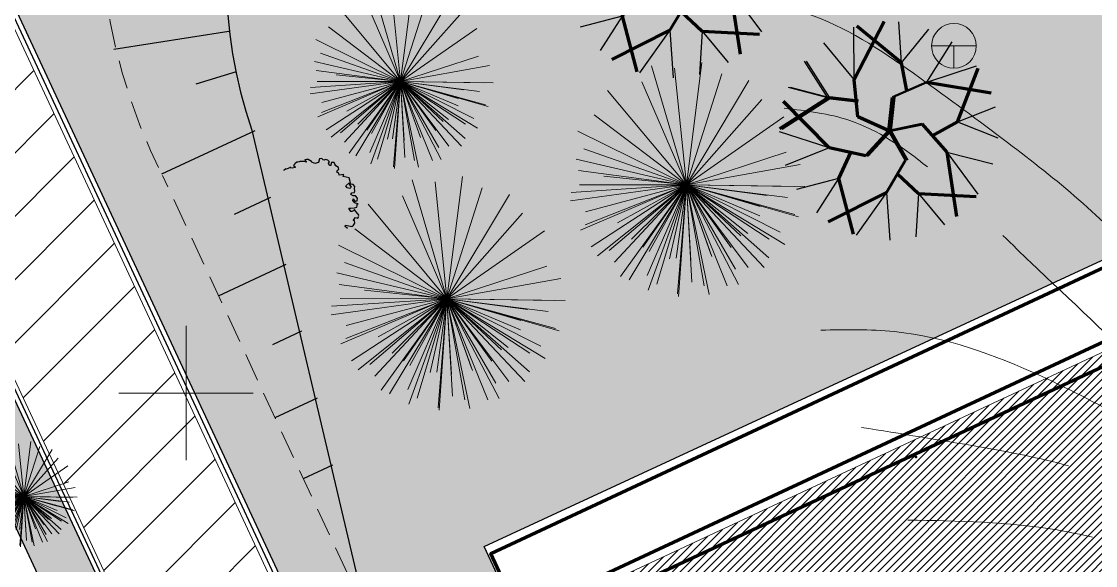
# Model space of a CAD drawing. Header units: millimetres. Extents: x 5637 to 6048, y 3385 to 3927.
# Drawn here: x 5812.69 to 5836.69, y 3632.4 to 3644.55 of the extents above; entities that cross this region are included whole.
import ezdxf

# ---------------------------------------------------------------- set-up
doc = ezdxf.new("R2010")
doc.units = ezdxf.units.MM
doc.linetypes.add('HIDDEN', pattern=[9.525, 6.35, -3.175])
for name, color, linetype in [('2', 220, 'Continuous'), ('Contour Lines', 253, 'Continuous'), ('net', 250, 'Continuous')]:
    doc.layers.add(name, color=color, linetype=linetype)
doc.layers.add('dr', color=7, linetype='Continuous', lineweight=30, true_color=0x424d8a)
for name, color, linetype, lineweight in [('ground 1', 7, 'Continuous', 30), ('hatch', 253, 'Continuous', 13), ('project gr', 250, 'Continuous', 30), ('road', 19, 'Continuous', 30), ('trees new', 7, 'Continuous', 20), ('wall', 7, 'Continuous', 80)]:
    doc.layers.add(name, color=color, linetype=linetype, lineweight=lineweight)
doc.layers.add('plants1', color=7, linetype='Continuous', true_color=0x89ee5d)
doc.styles.get("Standard").update_dxf_attribs({"font": 'arial.ttf'})
pattern_1 = [(45, (2816.3681, -1263.7476), (-0.265165043, 0.265165043), []), (135, (2816.3681, -1263.7476), (-0.79549513, 0.265165043), [0.9375, -0.5625])]

# ---------------------------------------------------------------- blocks, each defined once
blk = doc.blocks.new('net')
at = {"layer": 'ground 1', "color": 3, "lineweight": 15}
for p, q in [((0, 3), (0, -3)), ((0, 0), (-3, 0)), ((0, 0), (3, 0))]:
    blk.add_line(p, q, dxfattribs=at)
blk = doc.blocks.new('895')
at = {"layer": 'ground 1', "lineweight": 15}
for p, q in [((-0.677, 0.722), (-0.643, 0.733)), ((-1, 0), (1, 0))]:
    blk.add_line(p, q, dxfattribs=at)
blk.add_circle((0, 0), 1, dxfattribs=at)
blk = doc.blocks.new('r323')
at = {"layer": 'ground 1', "lineweight": 15}
blk.add_line((0, 0), (0, -1), dxfattribs=at)
blk.add_blockref('895', (0, 0), dxfattribs=at)
blk = doc.blocks.new('LCCNDP03')
at = {"color": 0}
for p in [(-0.0942, 0.5129), (0.1198, 0.4961), (0.0008, 0.49), (-0.2952, 0.4376), (-0.1995, 0.457), (0.1962, 0.4352), (0.3067, 0.3904), (-0.3153, 0.3611), (-0.4456, 0.2845), (0.3595, 0.2487), (0.4314, 0.2157), (-0.4706, 0.1679), (0.4765, 0.1311), (0.4339, 0.1181), (-0.5172, 0.0821), (0.4194, 0.065), (0.3339, 0.0487), (-0.4715, 0.0176), (0.4706, 0.0046), (-0.4906, -0.0341), (-0.4713, -0.1762), (-0.4677, -0.0781), (-0.4628, -0.2111), (-0.446, -0.1349), (-0.3883, -0.2377), (-0.3873, -0.3189), (-0.3743, -0.291), (-0.357, -0.0707), (-0.3234, -0.3743), (-0.2864, -0.4035), (-0.2446, -0.367), (-0.2439, -0.2444), (-0.2094, -0.4093), (-0.1672, -0.2944), (-0.1671, -0.4591), (-0.128, -0.4633), (-0.1109, -0.312), (-0.0802, -0.3228), (-0.0597, -0.4233), (-0.0375, -0.4819), (-0.0099, -0.4468), (0.488, 0), (0.3186, -0.0048), (0.0382, -0.317), (0.1755, -0.2585), (0.1867, -0.3966), (0.1317, -0.3963), (0.0867, -0.4614), (0.2752, -0.1475), (0.3437, -0.2679), (0.2937, -0.2909), (0.2804, -0.3689), (0.4316, -0.0849), (0.396, -0.1269), (0.4169, -0.2032), (0.0112, -0.3278), (0.1007, -0.3089), (0.1824, -0.2675), (0.0936, -0.4704), (0.2505, -0.2064), (0.2172, -0.4253), (0.3005, -0.1297), (0.325, -0.3498), (0.329, -0.0427), (0.4096, -0.2489), (0.4652, -0.1296)]:
    blk.add_line(p, (-0.009, -0.0059), dxfattribs=at)
at = {"color": 0, "flags": 1}
for tag, p in [('SIZE', (0, 0)), ('ITEM', (0, -0.0701))]:
    blk.add_attdef(tag, p, '', height=0.0409, dxfattribs=at)
blk = doc.blocks.new('653')
at = {"layer": 'trees new', "color": 94, "lineweight": 30, "true_color": 0x0cac0c}
for p, q in [((2858.471, 5036.834), (2858.463, 5037.807)), ((2859.348, 5037.145), (2859.301, 5037.904)), ((2859.348, 5037.145), (2859.861, 5037.77)), ((2859.822, 5036.783), (2860.293, 5037.535)), ((2858.471, 5036.834), (2857.901, 5037.514)), ((2857.98, 5036.495), (2857.544, 5037.175)), ((2859.822, 5036.783), (2860.746, 5037.091)), ((2857.98, 5036.495), (2857.244, 5036.685)), ((2860.39, 5036.045), (2861.097, 5036.324)), ((2860.39, 5036.045), (2861.142, 5035.751)), ((2858.005, 5035.564), (2857.077, 5035.858)), ((2858.005, 5035.564), (2857.182, 5035.232)), ((2860.192, 5035.482), (2860.77, 5034.699)), ((2860.192, 5035.482), (2861.052, 5035.267)), ((2858.176, 5034.993), (2857.394, 5034.788)), ((2858.176, 5034.993), (2857.768, 5034.351)), ((2859.068, 5034.729), (2858.503, 5033.937)), ((2859.068, 5034.729), (2859.13, 5033.844)), ((2859.665, 5034.714), (2859.618, 5033.908)), ((2859.665, 5034.714), (2860.149, 5034.128))]:
    blk.add_line(p, q, dxfattribs=at)
at = {"layer": 'trees new', "color": 94, "lineweight": 70, "true_color": 0x0cac0c}
for p, q in [((2858.471, 5036.834), (2859.027, 5037.911)), ((2859.348, 5037.145), (2858.517, 5037.824)), ((2859.449, 5036.621), (2859.348, 5037.145)), ((2860.39, 5036.045), (2860.778, 5037.045)), ((2858.538, 5036.138), (2858.471, 5036.834)), ((2859.822, 5036.783), (2861.019, 5036.587)), ((2857.98, 5036.495), (2857.077, 5035.914)), ((2858.005, 5035.564), (2857.152, 5036.426)), ((2858.51, 5036.429), (2857.98, 5036.495)), ((2859.112, 5035.878), (2859.181, 5036.505)), ((2859.112, 5035.878), (2858.538, 5036.138)), ((2859.729, 5036.006), (2860.192, 5035.482)), ((2859.922, 5035.787), (2860.39, 5036.045)), ((2859.112, 5035.878), (2858.688, 5035.413)), ((2858.688, 5035.413), (2858.005, 5035.564)), ((2858.402, 5035.476), (2858.176, 5034.993)), ((2860.192, 5035.482), (2860.375, 5034.284)), ((2858.176, 5034.993), (2858.449, 5033.955)), ((2859.275, 5035.079), (2859.665, 5034.714)), ((2859.068, 5034.729), (2857.985, 5034.184)), ((2859.665, 5034.714), (2860.737, 5034.654))]:
    blk.add_line(p, q, dxfattribs=at)
at = {"layer": 'trees new', "color": 94, "lineweight": 50, "true_color": 0x0cac0c}
for p, q in [((2859.181, 5036.505), (2859.822, 5036.783)), ((2859.112, 5035.878), (2859.729, 5036.006)), ((2859.112, 5035.878), (2859.424, 5035.331)), ((2859.424, 5035.331), (2859.068, 5034.729))]:
    blk.add_line(p, q, dxfattribs=at)
at = {"layer": 'trees new', "color": 94, "lineweight": 30, "true_color": 0x0cac0c}
blk.add_point((2859.112, 5035.878), dxfattribs=at)
blk = doc.blocks.new('695')
at = {"layer": 'plants1'}
h = blk.add_hatch(color=256, dxfattribs=at)
h.set_gradient(color1=(75, 160, 114), color2=(211, 49, 119), rotation=225, name='INVHEMISPHERICAL')
h.paths.add_polyline_path([(2594.806, 4785.635), (2594.839, 4785.591), (2594.883, 4785.547), (2594.949, 4785.569), (2594.96, 4785.668), (2594.894, 4785.745), (2594.806, 4785.745), (2594.718, 4785.8), (2594.751, 4785.855), (2594.85, 4785.877), (2594.861, 4785.932), (2594.85, 4786.02), (2594.861, 4786.097), (2594.806, 4786.174), (2594.729, 4786.185), (2594.652, 4786.185), (2594.729, 4786.075), (2594.674, 4786.02), (2594.575, 4786.042), (2594.531, 4786.119), (2594.641, 4786.218), (2594.707, 4786.229), (2594.651, 4786.419), (2594.435, 4786.463), (2594.457, 4786.54), (2594.282, 4786.513), (2594.271, 4786.59), (2594.19, 4786.625), (2594.212, 4786.702), (2594.267, 4786.724), (2594.256, 4786.801), (2594.157, 4786.867), (2594.124, 4786.933), (2594.091, 4786.988), (2593.992, 4786.988), (2593.981, 4786.966), (2593.97, 4786.878), (2593.915, 4786.878), (2593.904, 4786.9), (2593.882, 4786.966), (2593.915, 4787.01), (2593.86, 4787.076), (2593.761, 4787.098), (2593.728, 4787.076), (2593.684, 4787.087), (2593.629, 4787.142), (2593.552, 4787.131), (2593.508, 4786.988), (2593.376, 4786.955), (2593.266, 4786.999), (2593.244, 4787.032), (2593.124, 4787.098), (2593.069, 4787.098), (2593.003, 4787.087), (2593.003, 4787.076), (2593.047, 4787.01), (2593.058, 4786.999), (2592.959, 4787.021), (2592.926, 4787.032), (2592.871, 4787.021), (2592.816, 4787.032), (2592.794, 4787.01), (2592.739, 4786.999), (2592.717, 4786.999), (2592.706, 4786.999), (2592.64, 4786.955), (2592.618, 4786.933), (2592.585, 4786.878), (2592.64, 4786.834), (2592.64, 4786.801), (2592.53, 4786.779), (2592.453, 4786.79), (2592.464, 4786.812), (2592.387, 4786.768), (2592.31, 4786.746), (2592.277, 4786.768), (2592.277, 4786.735), (2592.233, 4786.702), (2592.211, 4786.691), (2592.145, 4786.658), (2592.145, 4786.603), (2592.145, 4786.559), (2592.134, 4786.526), (2592.101, 4786.504), (2592.046, 4786.493), (2592.002, 4786.416), (2591.958, 4786.383), (2592.057, 4786.35), (2592.079, 4786.328), (2592.068, 4786.284), (2592.013, 4786.284), (2591.947, 4786.273), (2591.837, 4786.24), (2591.837, 4786.229), (2591.826, 4786.174), (2591.738, 4786.13), (2591.727, 4786.108), (2591.76, 4786.009), (2591.771, 4785.943), (2591.771, 4785.811), (2591.771, 4785.8), (2591.705, 4785.789), (2591.639, 4785.822), (2591.639, 4785.756), (2591.65, 4785.723), (2591.672, 4785.657), (2591.76, 4785.679), (2591.727, 4785.591), (2591.683, 4785.547), (2591.639, 4785.536), (2591.628, 4785.481), (2591.65, 4785.437), (2591.672, 4785.459), (2591.705, 4785.404), (2591.65, 4785.349), (2591.617, 4785.338), (2591.584, 4785.272), (2591.595, 4785.129), (2591.65, 4785.118), (2591.672, 4785.184), (2591.782, 4785.129), (2591.892, 4785.096), (2591.848, 4785.053), (2591.76, 4785.042), (2591.727, 4784.932), (2591.727, 4784.921), (2591.782, 4784.866), (2591.859, 4784.844), (2591.837, 4784.8), (2591.837, 4784.668), (2591.826, 4784.602), (2591.914, 4784.558), (2591.991, 4784.613), (2592.024, 4784.646), (2592.123, 4784.569), (2592.101, 4784.448), (2592.057, 4784.426), (2592.156, 4784.272), (2592.189, 4784.228), (2592.288, 4784.195), (2592.42, 4784.239), (2592.508, 4784.184), (2592.563, 4784.096), (2592.475, 4783.953), (2592.508, 4783.887), (2592.596, 4783.821), (2592.794, 4783.865), (2592.937, 4783.909), (2592.859, 4784.03), (2592.86, 4784.041), (2593.091, 4784.041), (2593.124, 4783.964), (2593.058, 4783.931), (2593.025, 4783.854), (2593.08, 4783.821), (2593.168, 4783.81), (2593.201, 4783.799), (2593.277, 4783.843), (2593.299, 4783.865), (2593.376, 4783.832), (2593.442, 4783.81), (2593.541, 4783.777), (2593.596, 4783.81), (2593.651, 4783.865), (2593.684, 4783.876), (2593.761, 4783.898), (2593.772, 4783.92), (2593.739, 4783.986), (2593.684, 4784.03), (2593.706, 4784.074), (2593.75, 4784.118), (2593.849, 4784.085), (2593.926, 4784.041), (2593.992, 4783.997), (2593.926, 4783.942), (2594.091, 4783.92), (2594.146, 4783.997), (2594.124, 4784.041), (2594.058, 4784.107), (2594.124, 4784.151), (2594.212, 4784.151), (2594.311, 4784.118), (2594.377, 4784.184), (2594.377, 4784.305), (2594.388, 4784.338), (2594.531, 4784.36), (2594.542, 4784.327), (2594.597, 4784.404), (2594.619, 4784.459), (2594.586, 4784.536), (2594.498, 4784.602), (2594.52, 4784.657), (2594.707, 4784.624), (2594.751, 4784.602), (2594.817, 4784.657), (2594.861, 4784.734), (2594.85, 4784.833), (2594.806, 4784.833), (2594.883, 4784.943), (2594.971, 4784.921), (2595.015, 4784.976), (2595.026, 4785.02), (2594.971, 4785.085), (2594.905, 4785.162), (2594.861, 4785.217), (2594.85, 4785.239), (2594.839, 4785.206), (2594.751, 4785.162), (2594.718, 4785.162), (2594.641, 4785.294), (2594.707, 4785.294), (2594.85, 4785.305), (2594.938, 4785.327), (2594.949, 4785.371), (2594.949, 4785.437), (2594.982, 4785.448), (2594.894, 4785.47), (2594.872, 4785.47), (2594.806, 4785.536), (2594.795, 4785.569)])
at = {"layer": 'plants1', "color": 3, "linetype": 'Continuous'}
for p, q in [((2593.552, 4787.131), (2593.508, 4786.988)), ((2593.629, 4787.142), (2593.552, 4787.131)), ((2593.684, 4787.087), (2593.629, 4787.142)), ((2592.277, 4786.735), (2592.233, 4786.702)), ((2592.31, 4786.746), (2592.277, 4786.768)), ((2592.277, 4786.768), (2592.277, 4786.735)), ((2592.387, 4786.768), (2592.31, 4786.746)), ((2592.464, 4786.812), (2592.387, 4786.768)), ((2592.453, 4786.79), (2592.464, 4786.812)), ((2592.53, 4786.779), (2592.453, 4786.79)), ((2592.64, 4786.801), (2592.53, 4786.779)), ((2592.618, 4786.933), (2592.585, 4786.878)), ((2592.585, 4786.878), (2592.64, 4786.834)), ((2592.64, 4786.955), (2592.618, 4786.933)), ((2592.706, 4786.999), (2592.64, 4786.955)), ((2592.64, 4786.834), (2592.64, 4786.801)), ((2592.717, 4786.999), (2592.706, 4786.999)), ((2592.739, 4786.999), (2592.717, 4786.999)), ((2592.794, 4787.01), (2592.739, 4786.999)), ((2592.816, 4787.032), (2592.794, 4787.01)), ((2592.871, 4787.021), (2592.816, 4787.032)), ((2592.816, 4787.032), (2592.816, 4787.032)), ((2592.926, 4787.032), (2592.871, 4787.021)), ((2592.959, 4787.021), (2592.926, 4787.032)), ((2593.058, 4786.999), (2592.959, 4787.021)), ((2593.069, 4787.098), (2593.003, 4787.087)), ((2593.003, 4787.087), (2593.003, 4787.087)), ((2593.003, 4787.087), (2593.003, 4787.076)), ((2593.003, 4787.076), (2593.047, 4787.01)), ((2593.047, 4787.01), (2593.058, 4786.999)), ((2593.124, 4787.098), (2593.069, 4787.098)), ((2593.244, 4787.032), (2593.124, 4787.098)), ((2593.266, 4786.999), (2593.244, 4787.032)), ((2593.376, 4786.955), (2593.266, 4786.999)), ((2593.508, 4786.988), (2593.376, 4786.955)), ((2593.728, 4787.076), (2593.684, 4787.087)), ((2593.761, 4787.098), (2593.728, 4787.076)), ((2593.86, 4787.076), (2593.761, 4787.098)), ((2593.915, 4787.01), (2593.86, 4787.076)), ((2593.882, 4786.966), (2593.915, 4787.01)), ((2593.904, 4786.9), (2593.882, 4786.966)), ((2593.915, 4786.878), (2593.904, 4786.9)), ((2593.97, 4786.878), (2593.915, 4786.878)), ((2593.981, 4786.966), (2593.97, 4786.878)), ((2593.992, 4786.988), (2593.981, 4786.966)), ((2594.091, 4786.988), (2593.992, 4786.988)), ((2594.124, 4786.933), (2594.091, 4786.988)), ((2594.157, 4786.867), (2594.124, 4786.933)), ((2594.256, 4786.801), (2594.157, 4786.867)), ((2594.212, 4786.702), (2594.267, 4786.724)), ((2594.267, 4786.724), (2594.256, 4786.801)), ((2592.233, 4786.702), (2592.211, 4786.691)), ((2594.19, 4786.625), (2594.212, 4786.702)), ((2594.267, 4786.592), (2594.19, 4786.625)), ((2594.282, 4786.513), (2594.271, 4786.59)), ((2594.457, 4786.54), (2594.282, 4786.513)), ((2594.435, 4786.463), (2594.457, 4786.54)), ((2594.651, 4786.419), (2594.435, 4786.463)), ((2594.707, 4786.229), (2594.651, 4786.419)), ((2594.531, 4786.119), (2594.641, 4786.218)), ((2594.575, 4786.042), (2594.531, 4786.119)), ((2594.674, 4786.02), (2594.575, 4786.042)), ((2594.641, 4786.218), (2594.707, 4786.229)), ((2594.652, 4786.185), (2594.729, 4786.075)), ((2594.729, 4786.185), (2594.652, 4786.185)), ((2594.729, 4786.075), (2594.674, 4786.02)), ((2594.806, 4786.174), (2594.729, 4786.185)), ((2594.861, 4786.097), (2594.806, 4786.174)), ((2594.85, 4786.02), (2594.861, 4786.097)), ((2594.861, 4785.932), (2594.85, 4786.02)), ((2594.85, 4785.877), (2594.861, 4785.932)), ((2594.718, 4785.8), (2594.751, 4785.855)), ((2594.806, 4785.745), (2594.718, 4785.8)), ((2594.751, 4785.855), (2594.85, 4785.877)), ((2594.795, 4785.569), (2594.806, 4785.635)), ((2594.806, 4785.536), (2594.795, 4785.569)), ((2594.894, 4785.745), (2594.806, 4785.745)), ((2594.806, 4785.635), (2594.839, 4785.591)), ((2594.872, 4785.47), (2594.806, 4785.536)), ((2594.839, 4785.591), (2594.883, 4785.547)), ((2594.883, 4785.547), (2594.949, 4785.569)), ((2594.96, 4785.668), (2594.894, 4785.745)), ((2594.949, 4785.569), (2594.96, 4785.668)), ((2594.718, 4785.162), (2594.641, 4785.294)), ((2594.641, 4785.294), (2594.707, 4785.294)), ((2594.707, 4785.294), (2594.85, 4785.305)), ((2594.751, 4785.162), (2594.718, 4785.162)), ((2594.839, 4785.206), (2594.751, 4785.162)), ((2594.85, 4785.239), (2594.839, 4785.206)), ((2594.85, 4785.305), (2594.938, 4785.327)), ((2594.861, 4785.217), (2594.85, 4785.239)), ((2594.905, 4785.162), (2594.861, 4785.217)), ((2594.894, 4785.47), (2594.872, 4785.47)), ((2594.982, 4785.448), (2594.894, 4785.47)), ((2594.971, 4785.085), (2594.905, 4785.162)), ((2594.938, 4785.327), (2594.949, 4785.371)), ((2594.949, 4785.437), (2594.982, 4785.448)), ((2594.949, 4785.371), (2594.949, 4785.437)), ((2594.806, 4784.833), (2594.883, 4784.943)), ((2594.85, 4784.833), (2594.806, 4784.833)), ((2594.817, 4784.657), (2594.861, 4784.734)), ((2594.861, 4784.734), (2594.85, 4784.833)), ((2594.883, 4784.943), (2594.971, 4784.921)), ((2595.026, 4785.02), (2594.971, 4785.085)), ((2594.971, 4784.921), (2595.015, 4784.976)), ((2594.498, 4784.602), (2594.52, 4784.657)), ((2594.586, 4784.536), (2594.498, 4784.602)), ((2594.52, 4784.657), (2594.707, 4784.624)), ((2594.707, 4784.624), (2594.751, 4784.602)), ((2594.751, 4784.602), (2594.817, 4784.657))]:
    blk.add_line(p, q, dxfattribs=at)

msp = doc.modelspace()

# ---------------------------------------------------------------- hatches: boundary and pattern name
at = {"layer": 'hatch'}
h = msp.add_hatch(dxfattribs=at)
h.set_pattern_fill('ANSI37', color=256, scale=5, style=0)
h.set_pattern_definition([(45, (2816.3681, -1263.7476), (-0.44194174, 0.44194174), []), (135, (2816.3681, -1263.7476), (-0.44194174, -0.44194174), [])])
edge = h.paths.add_edge_path()
edge.add_line((5825.959, 3727.53), (5824.661, 3726.848))
edge.add_line((5824.661, 3726.848), (5824.633, 3726.83))
edge.add_line((5824.633, 3726.83), (5832.542, 3710.894))
edge.add_arc((5842.826, 3718.231), 12.633, 215.5093, 246.4014)
edge.add_line((5837.769, 3706.655), (5873.946, 3691.476))
edge.add_arc((5876.095, 3696.599), 5.556, 247.2383, 292.4085)
edge.add_line((5878.213, 3691.463), (5912.268, 3707.343))
edge.add_line((5912.268, 3707.343), (5953.931, 3618.863))
edge.add_arc((5958.321, 3620.931), 4.852, 205.2152, 299.5026)
edge.add_line((5960.711, 3616.707), (5960.014, 3617.927))
edge.add_arc((5958.43, 3620.892), 3.362, 202.8338, 298.1028, ccw=False)
edge.add_line((5955.332, 3619.588), (5955.38, 3619.719))
edge.add_line((5955.38, 3619.719), (5912.987, 3709.333))
edge.add_line((5912.987, 3709.333), (5876.811, 3692.556))
edge.add_arc((5875.942, 3694.43), 2.065, 262.0917, 294.8805, ccw=False)
edge.add_line((5875.658, 3692.384), (5854.574, 3701.231))
edge.add_line((5854.574, 3701.231), (5838.224, 3708.092))
edge.add_arc((5842.149, 3717.446), 10.144, 205.3505, 247.2355, ccw=False)
edge.add_arc((5704.39, 3652.179), 142.294, 25.35045, 26.55666)
edge.add_arc((6385.682, 3992.7), 619.359, 205.34932, 206.556661, ccw=False)
h = msp.add_hatch(dxfattribs=at)
h.set_pattern_fill('ANSI31', color=256, scale=8, style=0)
h.set_pattern_definition([(45, (2816.3681, -1263.7476), (-0.70710678, 0.70710678), [])])
edge = h.paths.add_edge_path()
edge.add_arc((5796.802, 3658.901), 4.812, 23.9759, 83.9759, ccw=False)
edge.add_line((5801.199, 3660.856), (5827.195, 3605.149))
edge.add_arc((5822.495, 3602.956), 5.186, -3.8235, 25.0164, ccw=False)
edge.add_line((5827.67, 3602.61), (5827.229, 3592.865))
edge.add_arc((5831.637, 3591.719), 4.555, 165.4238, 214.4228)
edge.add_line((5827.88, 3589.144), (5842.199, 3558.531))
edge.add_arc((6057.374, 3663.929), 239.602, 206.09657, 206.96784)
edge.add_line((5843.826, 3555.271), (5845.524, 3552.86))
edge.add_line((5845.524, 3552.86), (5849.572, 3547.755))
edge.add_line((5849.572, 3547.755), (5850.692, 3546.484))
edge.add_line((5850.692, 3546.484), (5851.201, 3546.06))
edge.add_line((5851.201, 3546.06), (5852.584, 3545.283))
edge.add_line((5852.584, 3545.283), (5866.604, 3540.002))
edge.add_line((5866.604, 3540.002), (5867.432, 3539.569))
edge.add_line((5867.432, 3539.569), (5868.919, 3538.11))
edge.add_line((5868.919, 3538.11), (5866.368, 3543.944))
edge.add_line((5866.368, 3543.944), (5855.307, 3547.874))
edge.add_arc((5857.952, 3555.319), 7.902, 220.2353, 250.442, ccw=False)
edge.add_line((5851.92, 3550.215), (5847.948, 3555.07))
edge.add_arc((5897.402, 3591.608), 61.488, 213.29673, 216.45813, ccw=False)
edge.add_line((5846.008, 3557.853), (5835.771, 3581.155))
edge.add_line((5835.771, 3581.155), (5831.146, 3589.796))
edge.add_arc((5844.049, 3593.746), 13.495, 179.288, 197.0202, ccw=False)
edge.add_line((5830.556, 3593.914), (5830.99, 3603.064))
edge.add_arc((5824.428, 3603.375), 6.569, 357.2847, 381.2226)
edge.add_line((5830.551, 3605.753), (5806.254, 3657.841))
edge.add_arc((5810.882, 3660), 5.107, 111.6504, 205.0075, ccw=False)
edge.add_line((5808.998, 3664.747), (5797.307, 3663.686))
at = {"layer": 'hatch', "true_color": 0xcd8532}
h = msp.add_hatch(dxfattribs=at)
h.set_pattern_fill('ANSI31', color=23, style=0)
h.set_pattern_definition([(45, (2816.36809, -1263.74761), (-0.0883883476, 0.0883883476), [])])
h.paths.add_polyline_path([(5839.65, 3638.47), (5825.434, 3631.85), (5841.363, 3597.652), (5850.191, 3601.778), (5849.765, 3602.693), (5855.158, 3605.208)])
at = {"layer": 'plants1'}
h = msp.add_hatch(dxfattribs=at)
h.set_pattern_fill('ANSI38', color=256, scale=3, style=0)
h.set_pattern_definition(pattern_1)
edge = h.paths.add_edge_path()
edge.add_line((5897.406, 3740.542), (5897.69, 3738.928))
edge.add_line((5897.69, 3738.928), (5879.975, 3734.087))
edge.add_line((5879.975, 3734.087), (5854.544, 3722.537))
edge.add_line((5854.544, 3722.537), (5855.921, 3719.594))
edge.add_line((5855.921, 3719.594), (5855.304, 3719.452))
edge.add_line((5855.304, 3719.452), (5854.401, 3721.635))
edge.add_line((5854.401, 3721.635), (5848.465, 3718.93))
edge.add_line((5848.465, 3718.93), (5850.839, 3713.424))
edge.add_line((5850.839, 3713.424), (5842.699, 3709.94))
edge.add_line((5842.699, 3709.94), (5839.802, 3715.921))
edge.add_line((5839.802, 3715.921), (5834.577, 3713.547))
edge.add_arc((5835.258, 3712.049), 1.645, 114.4309, 325.875)
edge.add_line((5836.619, 3711.127), (5856.472, 3702.488))
edge.add_line((5856.472, 3702.488), (5867.063, 3707.377))
edge.add_arc((5873.087, 3706.691), 6.063, 121.0494, 173.5092, ccw=False)
edge.add_line((5869.96, 3711.886), (5868.63, 3714.781))
edge.add_line((5868.63, 3714.781), (5869.722, 3716.205))
edge.add_line((5869.722, 3716.205), (5871.955, 3719.006))
edge.add_line((5871.955, 3719.006), (5876.44, 3722.77))
edge.add_line((5876.44, 3722.77), (5878.957, 3724.099))
edge.add_line((5878.957, 3724.099), (5882.852, 3726.045))
edge.add_line((5882.852, 3726.045), (5887.411, 3727.279))
edge.add_line((5887.411, 3727.279), (5891.59, 3727.564))
edge.add_line((5891.59, 3727.564), (5894.367, 3727.801))
edge.add_line((5894.367, 3727.801), (5896.124, 3727.468))
edge.add_line((5896.124, 3727.468), (5897.406, 3724.716))
edge.add_line((5897.406, 3724.716), (5899.924, 3725.048))
edge.add_line((5899.924, 3725.048), (5902.583, 3724.288))
edge.add_line((5902.583, 3724.288), (5904.293, 3722.627))
edge.add_line((5904.293, 3722.627), (5905.148, 3721.156))
edge.add_line((5905.148, 3721.156), (5905.433, 3718.877))
edge.add_line((5905.433, 3718.877), (5905.034, 3716.996))
edge.add_line((5905.034, 3716.996), (5903.805, 3714.931))
edge.add_line((5903.805, 3714.931), (5902.107, 3713.142))
edge.add_line((5902.107, 3713.142), (5904.825, 3706.694))
edge.add_line((5904.825, 3706.694), (5913.602, 3710.951))
edge.add_line((5913.602, 3710.951), (5916.989, 3704.038))
edge.add_line((5916.989, 3704.038), (5916.039, 3703.468))
edge.add_line((5916.039, 3703.468), (5955.399, 3619.772))
edge.add_arc((5958.514, 3621.237), 3.442, 205.1864, 296.568)
edge.add_line((5960.054, 3618.158), (5960.718, 3616.734))
edge.add_line((5960.718, 3616.734), (5970.054, 3621.193))
edge.add_line((5970.054, 3621.193), (5969.567, 3622.223))
edge.add_line((5969.567, 3622.223), (5974.517, 3624.736))
edge.add_line((5974.517, 3624.736), (5976.902, 3619.604))
edge.add_line((5976.902, 3619.604), (5973.215, 3617.867))
edge.add_line((5973.215, 3617.867), (5974.596, 3615.201))
edge.add_line((5974.596, 3615.201), (5975.945, 3615.83))
edge.add_line((5975.945, 3615.83), (5983.474, 3599.69))
edge.add_line((5983.474, 3599.69), (5982.171, 3599.086))
edge.add_line((5982.171, 3599.086), (5986.474, 3589.776))
edge.add_line((5986.474, 3589.776), (5989.056, 3590.759))
edge.add_line((5989.056, 3590.759), (5986.295, 3595.671))
edge.add_line((5986.295, 3595.671), (5986.825, 3610.766))
edge.add_line((5986.825, 3610.766), (5987.3, 3617.696))
edge.add_line((5987.3, 3617.696), (5954.74, 3636.972))
edge.add_line((5954.74, 3636.972), (5927.557, 3685.881))
edge.add_line((5927.557, 3685.881), (5923.14, 3693.618))
edge.add_line((5923.14, 3693.618), (5917.569, 3703.578))
edge.add_line((5917.569, 3703.578), (5922.936, 3711.078))
edge.add_line((5922.936, 3711.078), (5922.789, 3717.743))
edge.add_line((5922.789, 3717.743), (5908.778, 3729.752))
edge.add_line((5908.778, 3729.752), (5898.459, 3739.013))
edge.add_line((5898.459, 3739.013), (5897.652, 3740.296))
edge.add_line((5897.652, 3740.296), (5897.059, 3741.366))
edge.add_line((5897.059, 3741.366), (5897.406, 3740.542))
h = msp.add_hatch(dxfattribs=at)
h.set_pattern_fill('ANSI38', color=256, scale=3, style=0)
h.set_pattern_definition(pattern_1)
edge = h.paths.add_edge_path()
edge.add_line((5867.34, 3539.402), (5867.92, 3539.013))
edge.add_line((5867.92, 3539.013), (5868.308, 3538.645))
edge.add_line((5868.308, 3538.645), (5868.752, 3538.148))
edge.add_line((5868.752, 3538.148), (5869.041, 3537.742))
edge.add_line((5869.041, 3537.742), (5873.636, 3527.954))
edge.add_line((5873.636, 3527.954), (5903.83, 3542.008))
edge.add_line((5903.83, 3542.008), (5918.292, 3541.262))
edge.add_line((5918.292, 3541.262), (5941.162, 3551.495))
edge.add_line((5941.162, 3551.495), (5950.483, 3563.852))
edge.add_line((5950.483, 3563.852), (5964.275, 3570.231))
edge.add_line((5964.275, 3570.231), (5965.741, 3570.87))
edge.add_arc((5969.427, 3564.866), 7.045, 27.8009, 121.5464, ccw=False)
edge.add_arc((5969.675, 3565.205), 6.671, -45.7784, 26.2211, ccw=False)
edge.add_line((5974.327, 3560.424), (5968.693, 3565.053))
edge.add_line((5968.693, 3565.053), (5960.295, 3566.736))
edge.add_line((5960.295, 3566.736), (5952.863, 3563.409))
edge.add_line((5952.863, 3563.409), (5951.176, 3562.582))
edge.add_line((5951.176, 3562.582), (5942, 3550.445))
edge.add_line((5942, 3550.445), (5918.535, 3539.942))
edge.add_line((5918.535, 3539.942), (5904.708, 3540.697))
edge.add_line((5904.708, 3540.697), (5873.015, 3526.282))
edge.add_line((5873.015, 3526.282), (5867.474, 3538.114))
edge.add_line((5867.474, 3538.114), (5850.757, 3543.697))
edge.add_line((5850.757, 3543.697), (5843.662, 3553.614))
edge.add_arc((5860.091, 3565.369), 20.202, 201.3953, 215.5839, ccw=False)
edge.add_line((5841.281, 3557.999), (5825.633, 3591.334))
edge.add_line((5825.633, 3591.334), (5826.243, 3603.828))
edge.add_line((5826.243, 3603.828), (5807.932, 3643.213))
edge.add_line((5807.932, 3643.213), (5807.544, 3643.019))
edge.add_line((5807.544, 3643.019), (5797.983, 3663.178))
edge.add_line((5797.983, 3663.178), (5798.221, 3663.231))
edge.add_line((5798.221, 3663.231), (5798.431, 3663.244))
edge.add_arc((5796.471, 3658.681), 4.965, 43.2819, 66.7604, ccw=False)
edge.add_arc((5798.419, 3659.931), 2.724, 20.3316, 52.2783, ccw=False)
edge.add_line((5800.974, 3660.877), (5827.02, 3605.063))
edge.add_arc((5822.581, 3602.992), 4.898, -5.6385, 25.0165, ccw=False)
edge.add_line((5827.456, 3602.511), (5827.027, 3592.341))
edge.add_arc((5831.442, 3591.753), 4.454, 172.4152, 196.7576)
edge.add_line((5827.177, 3590.469), (5842.181, 3557.926))
edge.add_line((5842.181, 3557.926), (5843.932, 3555.588))
edge.add_line((5843.932, 3555.588), (5844.458, 3554.733))
edge.add_line((5844.458, 3554.733), (5845.512, 3553.146))
edge.add_line((5845.512, 3553.146), (5846.227, 3552.147))
edge.add_line((5846.227, 3552.147), (5850.021, 3546.975))
edge.add_arc((5853.593, 3549.596), 4.43, 216.2648, 225.9659)
edge.add_arc((5856.006, 3552.091), 7.901, 225.9659, 233.1983)
edge.add_arc((5852.865, 3547.894), 2.659, 233.1983, 246.1025)
edge.add_arc((5864.548, 3574.26), 31.498, 246.1025, 247.3946)
edge.add_line((5852.441, 3545.182), (5866.919, 3539.623))
edge.add_line((5866.919, 3539.623), (5867.34, 3539.402))
h = msp.add_hatch(dxfattribs=at)
h.set_pattern_fill('ANSI38', color=256, scale=3, style=0)
h.set_pattern_definition(pattern_1)
edge = h.paths.add_edge_path()
edge.add_line((5725.364, 3655.929), (5797.285, 3662.691))
edge.add_line((5797.285, 3662.691), (5824.807, 3603.238))
edge.add_line((5824.807, 3603.238), (5824.228, 3590.88))
edge.add_line((5824.228, 3590.88), (5841.23, 3554.438))
edge.add_line((5841.23, 3554.438), (5849.602, 3542.469))
edge.add_line((5849.602, 3542.469), (5866.561, 3537.067))
edge.add_line((5866.561, 3537.067), (5872.441, 3524.382))
edge.add_line((5872.441, 3524.382), (5904.707, 3539.095))
edge.add_line((5904.707, 3539.095), (5918.188, 3538.464))
edge.add_line((5918.188, 3538.464), (5942.734, 3549.513))
edge.add_line((5942.734, 3549.513), (5952.304, 3561.86))
edge.add_line((5952.304, 3561.86), (5960.573, 3565.61))
edge.add_line((5960.573, 3565.61), (5967.929, 3564.035))
edge.add_line((5967.929, 3564.035), (5968.822, 3563.47))
edge.add_line((5968.822, 3563.47), (5964.54, 3561.462))
edge.add_line((5964.54, 3561.462), (5955.845, 3557.471))
edge.add_line((5955.845, 3557.471), (5946.359, 3544.948))
edge.add_line((5946.359, 3544.948), (5919.845, 3533.075))
edge.add_line((5919.845, 3533.075), (5906.098, 3533.757))
edge.add_line((5906.098, 3533.757), (5874.594, 3519.437))
edge.add_arc((5872.372, 3524.323), 5.368, 204.0277, 294.4439, ccw=False)
edge.add_line((5867.469, 3522.138), (5862.463, 3532.33))
edge.add_line((5862.463, 3532.33), (5846.443, 3537.982))
edge.add_line((5846.443, 3537.982), (5836.473, 3552.342))
edge.add_line((5836.473, 3552.342), (5835.014, 3554.644))
edge.add_line((5835.014, 3554.644), (5818.867, 3589.841))
edge.add_line((5818.867, 3589.841), (5819.521, 3602.274))
edge.add_line((5819.521, 3602.274), (5801.553, 3640.604))
edge.add_line((5801.553, 3640.604), (5788.295, 3640.187))
edge.add_line((5788.295, 3640.187), (5786.912, 3635.335))
edge.add_line((5786.912, 3635.335), (5741.72, 3631.437))
edge.add_line((5741.72, 3631.437), (5726.648, 3641.007))
edge.add_line((5726.648, 3641.007), (5725.364, 3655.929))
at = {"layer": 'plants1', "lineweight": 9, "true_color": 0x87ea5d}
h = msp.add_hatch(dxfattribs=at)
h.set_pattern_fill('GRASS', color=83, style=0)
h.set_pattern_definition([(90, (2816.3681, -1263.7476), (-0.70710678, 0.70710678), [0.1875, -1.22671356]), (45, (2816.3681, -1263.7476), (-0.70710678, 0.70710678), [0.1875, -0.8125]), (135, (2816.3681, -1263.7476), (-0.70710678, -0.70710678), [0.1875, -0.8125])])
edge = h.paths.add_edge_path()
edge.add_line((5983.543, 3551.446), (5969.641, 3562.838))
edge.add_line((5969.641, 3562.838), (5966.492, 3561.769))
edge.add_line((5966.492, 3561.769), (5955.921, 3557.3))
edge.add_line((5955.921, 3557.3), (5946.239, 3544.639))
edge.add_line((5946.239, 3544.639), (5920.217, 3532.994))
edge.add_line((5920.217, 3532.994), (5906.122, 3533.806))
edge.add_line((5906.122, 3533.806), (5874.303, 3518.906))
edge.add_arc((5872.286, 3523.588), 5.098, 205.9057, 293.3056, ccw=False)
edge.add_line((5867.7, 3521.361), (5862.632, 3531.794))
edge.add_line((5862.632, 3531.794), (5846.301, 3537.846))
edge.add_line((5846.301, 3537.846), (5835.705, 3553.19))
edge.add_line((5835.705, 3553.19), (5829.87, 3565.464))
edge.add_line((5829.87, 3565.464), (5818.952, 3589.788))
edge.add_line((5818.952, 3589.788), (5819.105, 3602.063))
edge.add_line((5819.105, 3602.063), (5812.502, 3616.946))
edge.add_line((5812.502, 3616.946), (5783.214, 3614.413))
edge.add_line((5783.214, 3614.413), (5742.277, 3610.94))
edge.add_line((5742.277, 3610.94), (5740.644, 3628.009))
edge.add_line((5740.644, 3628.009), (5728.217, 3636.089))
edge.add_line((5728.217, 3636.089), (5724.527, 3634.145))
edge.add_line((5724.527, 3634.145), (5745.964, 3596.015))
edge.add_line((5745.964, 3596.015), (5750.559, 3599.374))
edge.add_line((5750.559, 3599.374), (5769.623, 3566.839))
edge.add_line((5769.623, 3566.839), (5734.816, 3545.998))
edge.add_line((5734.816, 3545.998), (5735.197, 3544.983))
edge.add_line((5735.197, 3544.983), (5738.117, 3540.416))
edge.add_line((5738.117, 3540.416), (5741.545, 3535.468))
edge.add_line((5741.545, 3535.468), (5749.037, 3527.602))
edge.add_line((5749.037, 3527.602), (5798.599, 3480.165))
edge.add_arc((5805.583, 3474.341), 9.094, 39.829, 140.171, ccw=False)
edge.add_line((5812.566, 3480.165), (5813.836, 3478.643))
edge.add_line((5813.836, 3478.643), (5821.581, 3487.397))
edge.add_line((5821.581, 3487.397), (5830.343, 3479.658))
edge.add_line((5830.343, 3479.658), (5822.089, 3470.396))
edge.add_line((5822.089, 3470.396), (5822.851, 3469.382))
edge.add_line((5822.851, 3469.382), (5809.501, 3454.18))
edge.add_line((5809.501, 3454.18), (5804.183, 3458.066))
edge.add_line((5804.183, 3458.066), (5802.357, 3455.686))
edge.add_line((5802.357, 3455.686), (5805.85, 3451.087))
edge.add_line((5805.85, 3451.087), (5796.325, 3440.222))
edge.add_line((5796.325, 3440.222), (5784.02, 3450.626))
edge.add_line((5784.02, 3450.626), (5793.014, 3461.339))
edge.add_line((5793.014, 3461.339), (5795.526, 3459.325))
edge.add_line((5795.526, 3459.325), (5796.853, 3460.965))
edge.add_line((5796.853, 3460.965), (5791.157, 3465.936))
edge.add_line((5791.157, 3465.936), (5792.654, 3467.652))
edge.add_arc((5786.627, 3472.912), 8, 318.8869, 400.7908)
edge.add_line((5792.683, 3478.138), (5782.845, 3488.438))
edge.add_line((5782.845, 3488.438), (5763.729, 3506.991))
edge.add_line((5763.729, 3506.991), (5752.522, 3518.421))
edge.add_line((5752.522, 3518.421), (5734.816, 3536.224))
edge.add_line((5734.816, 3536.224), (5726.083, 3549.349))
edge.add_line((5726.083, 3549.349), (5715.102, 3569.233))
edge.add_line((5715.102, 3569.233), (5688.066, 3610.011))
edge.add_line((5688.066, 3610.011), (5687.669, 3609.779))
edge.add_line((5687.669, 3609.779), (5701.642, 3588.088))
edge.add_line((5701.642, 3588.088), (5696.039, 3584.445))
edge.add_line((5696.039, 3584.445), (5702.714, 3568.95))
edge.add_line((5702.714, 3568.95), (5693.954, 3563.085))
edge.add_line((5693.954, 3563.085), (5685.569, 3556.596))
edge.add_line((5685.569, 3556.596), (5723.081, 3502.397))
edge.add_line((5723.081, 3502.397), (5785.06, 3394.671))
edge.add_line((5785.06, 3394.671), (5883.788, 3413.05))
edge.add_line((5883.788, 3413.05), (5919.33, 3457.939))
edge.add_line((5919.33, 3457.939), (5966.333, 3498.085))
edge.add_line((5966.333, 3498.085), (6010.1, 3522.463))
edge.add_line((6010.1, 3522.463), (6039.964, 3496.517))
edge.add_line((6039.964, 3496.517), (6039.964, 3522.841))
edge.add_line((6039.964, 3522.841), (6037.045, 3526.909))
edge.add_line((6037.045, 3526.909), (6033.325, 3517.218))
edge.add_line((6033.325, 3517.218), (6030.351, 3517.764))
edge.add_line((6030.351, 3517.764), (6029.211, 3517.176))
edge.add_line((6029.211, 3517.176), (6022.483, 3530.585))
edge.add_line((6022.483, 3530.585), (6022.593, 3530.842))
edge.add_line((6022.593, 3530.842), (5996.701, 3552.464))
edge.add_line((5996.701, 3552.464), (5983.543, 3551.446))
at = {"layer": 'trees new'}
h = msp.add_hatch(color=256, dxfattribs=at)
h.set_gradient(color1=(143, 206, 95), color2=(187, 225, 157), one_color=1, tint=0.75, name='SPHERICAL')
edge = h.paths.add_edge_path()
edge.add_line((5840.491, 3640.919), (5850.649, 3619.187))
edge.add_line((5850.649, 3619.187), (5851.631, 3619.619))
edge.add_line((5851.631, 3619.619), (5852.662, 3620.061))
edge.add_line((5852.662, 3620.061), (5856.135, 3621.661))
edge.add_line((5856.135, 3621.661), (5858.998, 3622.891))
edge.add_line((5858.998, 3622.891), (5859.998, 3623.393))
edge.add_line((5859.998, 3623.393), (5860.772, 3623.737))
edge.add_line((5860.772, 3623.737), (5862.421, 3624.493))
edge.add_line((5862.421, 3624.493), (5854.999, 3640.354))
edge.add_line((5854.999, 3640.354), (5853.224, 3639.574))
edge.add_line((5853.224, 3639.574), (5851.077, 3644.302))
edge.add_line((5851.077, 3644.302), (5852.802, 3645.103))
edge.add_line((5852.802, 3645.103), (5837.418, 3679.057))
edge.add_arc((5813.616, 3691.817), 27.006, 264.373, 331.805, ccw=False)
edge.add_line((5810.968, 3664.941), (5809.657, 3664.719))
edge.add_arc((5810.812, 3660.013), 4.845, 103.7817, 205.9758)
edge.add_line((5806.456, 3657.891), (5830.746, 3605.85))
edge.add_arc((5826.178, 3603.718), 5.041, -4.803, 25.0205, ccw=False)
edge.add_line((5831.201, 3603.296), (5830.768, 3593.757))
edge.add_arc((5837.575, 3592.543), 6.914, 169.889, 193.5125)
edge.add_line((5830.852, 3590.927), (5846.367, 3557.499))
edge.add_line((5846.367, 3557.499), (5846.794, 3556.723))
edge.add_line((5846.794, 3556.723), (5852.177, 3550.319))
edge.add_arc((5857.269, 3554.035), 6.304, 216.1177, 245.6464)
edge.add_line((5854.67, 3548.292), (5865.043, 3544.317))
edge.add_arc((5866.748, 3548.767), 4.766, 249.033, 294.505)
edge.add_line((5868.725, 3544.43), (5875.286, 3547.484))
edge.add_line((5875.286, 3547.484), (5873.951, 3550.307))
edge.add_line((5873.951, 3550.307), (5873.702, 3550.197))
edge.add_line((5873.702, 3550.197), (5873.183, 3551.371))
edge.add_line((5873.183, 3551.371), (5865.054, 3547.514))
edge.add_line((5865.054, 3547.514), (5863.8, 3547.048))
edge.add_line((5863.8, 3547.048), (5863.232, 3548.186))
edge.add_line((5863.232, 3548.186), (5859.555, 3555.994))
edge.add_line((5859.555, 3555.994), (5857.446, 3554.966))
edge.add_line((5857.446, 3554.966), (5855.646, 3558.882))
edge.add_line((5855.646, 3558.882), (5850.633, 3556.549))
edge.add_line((5850.633, 3556.549), (5848.962, 3555.815))
edge.add_line((5848.962, 3555.815), (5830.929, 3594.462))
edge.add_line((5830.929, 3594.462), (5838.277, 3597.983))
edge.add_line((5838.277, 3597.983), (5837.385, 3599.937))
edge.add_line((5837.385, 3599.937), (5838.18, 3600.295))
edge.add_line((5838.18, 3600.295), (5823.029, 3632.828))
edge.add_line((5823.029, 3632.828), (5840.374, 3640.861))
edge.add_line((5840.374, 3640.861), (5840.491, 3640.919))

# ---------------------------------------------------------------- linework, layer by layer
at = {"layer": 'Contour Lines', "lineweight": 5, "ltscale": 0.5}
for points, knots in [([(5828.589, 3645.108), (5829.207, 3644.995), (5830.727, 3644.715), (5832.702, 3643.352), (5835.16, 3641.538), (5837.812, 3639.433), (5839.372, 3636.622), (5840.958, 3635.425), (5841.571, 3634.902), (5841.715, 3634.778)], [0, 0, 0, 0, 3.739091, 9.195133, 14.074796, 22.207574, 29.207363, 32.897114, 34.032714, 34.032714, 34.032714, 34.032714]), ([(5829.731, 3642.613), (5830.232, 3642.554), (5831.41, 3642.415), (5832.401, 3641.734), (5832.932, 3641.301)], [0, 0, 0, 0, 2.99029, 7.030717, 7.030717, 7.030717, 7.030717]), ([(5786.526, 3642.103), (5786.694, 3641.997), (5787.652, 3641.357), (5789.675, 3639.476), (5793.601, 3638.233), (5797.774, 3637.126), (5801.5, 3637.092), (5804.031, 3635.404), (5806.448, 3634.122), (5808.82, 3632.479), (5810.684, 3630.842), (5811.921, 3629.574), (5812.631, 3629.143), (5812.918, 3628.969)], [11.098743, 11.098743, 11.098743, 11.098743, 12.288412, 18.017357, 27.455008, 36.386265, 44.142898, 48.991699, 54.279547, 60.630414, 66.214554, 69.181746, 71.185219, 71.185219, 71.185219, 71.185219]), ([(5834.621, 3639.769), (5834.828, 3639.569), (5835.915, 3638.516), (5837.592, 3636.997), (5839.647, 3634.684), (5842.012, 3633.394), (5843.811, 3632.15), (5844.747, 3631.596), (5844.977, 3631.459)], [11.573797, 11.573797, 11.573797, 11.573797, 13.305447, 20.708664, 25.123893, 31.74608, 36.662423, 38.268886, 38.268886, 38.268886, 38.268886]), ([(5831.458, 3635.486), (5832.336, 3635.346), (5833.88, 3635.101), (5835.439, 3634.808), (5836.089, 3634.627)], [0, 0, 0, 0, 5.349813, 9.40512, 9.40512, 9.40512, 9.40512]), ([(5832.497, 3633.418), (5833.619, 3633.401), (5835.014, 3633.379), (5836.362, 3633.096), (5836.625, 3633.033)], [0, 0, 0, 0, 6.682466, 8.313087, 8.313087, 8.313087, 8.313087])]:
    msp.add_open_spline(points, degree=3, knots=knots, dxfattribs=at)
for points in [[(5814.085, 3626.094), (5812.659, 3627.338), (5810.419, 3629.826), (5808.248, 3631.567), (5805.252, 3633.54), (5801.451, 3634.951), (5798.627, 3635.71), (5796.274, 3635.964), (5793.161, 3636.76), (5790.664, 3637.411), (5788.781, 3638.677), (5786.537, 3640.703), (5785.415, 3641.319), (5784.184, 3641.463)], [(5783.651, 3640.63), (5785.399, 3639.757), (5786.804, 3638.103), (5788.489, 3636.887), (5790.893, 3635.763), (5796.98, 3634.391), (5801.516, 3633.293), (5804.2, 3631.983), (5806.573, 3631.047), (5808.009, 3630.017), (5811.786, 3627.334), (5813.065, 3625.649), (5814.22, 3624.526), (5814.907, 3623.902)], [(5830.552, 3637.658), (5832.195, 3637.626), (5835.481, 3636.628), (5837.478, 3635.597), (5839.862, 3634.148), (5842.31, 3632.506), (5844.146, 3631.218)], [(5766.485, 3635.352), (5768.362, 3635.352), (5772.08, 3635.387), (5775.243, 3634.936), (5778.474, 3633.928), (5781.81, 3632.539), (5787.168, 3631.527), (5790.747, 3630.762), (5794.257, 3630.102), (5799.724, 3628.809), (5803.025, 3627.732), (5806.43, 3626.308), (5809.176, 3624.78), (5811.261, 3623.46), (5813.597, 3620.879), (5815.022, 3618.621), (5816.794, 3616.155), (5818.149, 3615.217), (5818.705, 3614.905)], [(5786.982, 3635.02), (5795.754, 3633.017), (5799.655, 3632.208), (5804.365, 3630.516), (5807.235, 3629.413), (5809.884, 3626.986), (5813.785, 3623.749), (5816.172, 3620.896)], [(5766.467, 3633.943), (5769.706, 3633.724), (5772.989, 3633.199), (5776.623, 3632.149), (5780.563, 3630.792), (5783.102, 3629.874), (5786.735, 3629.698), (5790.062, 3629.436), (5794.134, 3628.605), (5800.798, 3626.722), (5806.007, 3625.016), (5808.59, 3623.397), (5812.326, 3620.537), (5814.428, 3618.306), (5816.31, 3615.418), (5817.93, 3613.361), (5820.075, 3611.48)]]:
    msp.add_spline(points, degree=3, dxfattribs=at)
at = {"layer": 'dr', "color": 7, "lineweight": 50}
msp.add_point((5832.677, 3634.824), dxfattribs=at)
at = {"layer": 'hatch'}
msp.add_lwpolyline([(5835.771, 3581.155), (5831.146, 3589.796, -0.077526), (5830.556, 3593.914), (5830.99, 3603.064, 0.10483), (5830.551, 3605.753), (5806.254, 3657.841, -0.431481), (5808.998, 3664.747), (5797.307, 3663.686, -0.267949), (5801.199, 3660.856), (5827.195, 3605.149, -0.126506), (5827.67, 3602.61), (5827.229, 3592.865, 0.217117), (5827.88, 3589.144), (5842.199, 3558.531, 0.003802)], format="xyb", dxfattribs=at)
for points in [[(5838.968, 3640.028), (5823.175, 3632.674), (5840.541, 3595.391), (5852.45, 3600.958), (5852.024, 3601.87), (5857.417, 3604.385), (5841.103, 3639.378)], [(5839.745, 3638.735), (5825.168, 3631.947), (5841.266, 3597.386), (5850.457, 3601.682), (5850.031, 3602.596), (5855.424, 3605.111), (5839.743, 3638.744)]]:
    msp.add_lwpolyline(points, dxfattribs=at)
msp.add_lwpolyline([(5839.65, 3638.47), (5825.434, 3631.85), (5841.363, 3597.652), (5850.191, 3601.778), (5849.765, 3602.693), (5855.158, 3605.208)], close=True, dxfattribs=at)
at = {"layer": 'hatch', "color": 255, "lineweight": 80}
msp.add_lwpolyline([(5839.505, 3638.072), (5825.833, 3631.705), (5841.508, 3598.051), (5849.793, 3601.923), (5849.366, 3602.838), (5854.759, 3605.353)], close=True, dxfattribs=at)
at = {"layer": 'plants1'}
for points in [[(5841.281, 3557.999), (5825.633, 3591.334), (5826.243, 3603.828), (5807.932, 3643.213), (5807.544, 3643.019), (5797.983, 3663.178), (5798.221, 3663.231), (5798.431, 3663.244, -0.102804), (5800.086, 3662.086, -0.140304), (5800.974, 3660.877), (5827.02, 3605.063, -0.134561), (5827.456, 3602.511), (5827.027, 3592.341, 0.106615), (5827.177, 3590.469), (5842.181, 3557.926)], [(5806.456, 3657.891), (5830.746, 3605.85, -0.130869), (5831.201, 3603.296), (5830.768, 3593.757, 0.103444), (5830.852, 3590.927), (5846.367, 3557.499)]]:
    msp.add_lwpolyline(points, format="xyb", dxfattribs=at)
msp.add_lwpolyline([(5848.962, 3555.815), (5830.929, 3594.462), (5838.277, 3597.983), (5837.385, 3599.937), (5838.18, 3600.295), (5823.029, 3632.828), (5840.374, 3640.861), (5840.491, 3640.919), (5850.649, 3619.187), (5850.649, 3619.187), (5850.649, 3619.187), (5851.631, 3619.619), (5852.662, 3620.061), (5852.662, 3620.061), (5856.135, 3621.661), (5858.998, 3622.891), (5859.998, 3623.393), (5860.772, 3623.737), (5862.421, 3624.493), (5854.999, 3640.354), (5853.224, 3639.574), (5851.077, 3644.302), (5852.802, 3645.103)], dxfattribs=at)
at = {"layer": 'project gr', "linetype": 'HIDDEN', "lineweight": 15, "ltscale": 0.1}
msp.add_line((5820.378, 3631.36), (5815.844, 3641.108), dxfattribs=at)
msp.add_lwpolyline([(5845.098, 3643.163), (5837.486, 3654.417, 0.922569), (5815.844, 3641.108), (5815.844, 3641.108)], format="xyb", dxfattribs=at)
at = {"layer": 'project gr', "lineweight": 30}
msp.add_lwpolyline([(5843.024, 3641.218), (5834.767, 3652.209, 0.81613), (5817.838, 3642.121), (5820.378, 3631.36)], format="xyb", dxfattribs=at)
for points in [[(5817.325, 3644.323), (5814.751, 3643.924)], [(5817.485, 3643.426), (5816.586, 3643.152)], [(5817.903, 3642.111), (5815.817, 3641.137)], [(5818.251, 3640.618), (5817.444, 3640.241)], [(5818.599, 3639.125), (5817.085, 3638.419)], [(5818.947, 3637.632), (5818.302, 3637.331)], [(5819.294, 3636.139), (5818.353, 3635.7)], [(5819.642, 3634.646), (5818.988, 3634.341)]]:
    msp.add_lwpolyline(points, dxfattribs=at)
at = {"layer": 'road', "lineweight": 30, "ltscale": 0.5}
for p, q in [((5801.118, 3660.818), (5827.11, 3605.105)), ((5806.368, 3657.842), (5830.645, 3605.805))]:
    msp.add_line(p, q, dxfattribs=at)
at = {"layer": 'trees new', "color": 94, "lineweight": 30, "true_color": 0x0cac0c}
for q in [(5830.232, 3643.663), (5829.872, 3643.074)]:
    msp.add_line((5830.756, 3642.847), q, dxfattribs=at)
at = {"layer": 'trees new', "color": 94, "lineweight": 70, "true_color": 0x0cac0c}
for p, q in [((5830.756, 3642.847), (5829.673, 3642.15)), ((5831.392, 3642.768), (5830.756, 3642.847))]:
    msp.add_line(p, q, dxfattribs=at)
at = {"layer": 'trees new', "color": 250, "lineweight": 50}
for q in [(5832.197, 3642.858), (5831.425, 3642.418), (5832.854, 3642.26), (5831.605, 3641.548), (5832.488, 3641.45)]:
    msp.add_line((5832.114, 3642.107), q, dxfattribs=at)
at = {"layer": 'trees new', "color": 94, "lineweight": 30, "true_color": 0x0cac0c}
msp.add_point((5832.114, 3642.107), dxfattribs=at)
at = {"layer": 'wall', "lineweight": 90}
msp.add_line((5825.168, 3631.947), (5839.743, 3638.744), dxfattribs=at)
msp.add_lwpolyline([(5819.311, 3630.1), (5823.459, 3632.063), (5823.175, 3632.673), (5840.47, 3640.738), (5842.204, 3637.011)], dxfattribs=at)

# ---------------------------------------------------------------- block references
at = {"layer": '2', "lineweight": 5, "ltscale": 0.5, "xscale": 0.5, "yscale": 0.5, "zscale": 0.5}
msp.add_blockref('r323', (5833.526, 3644.004), dxfattribs=at)
at = {"layer": 'net', "lineweight": 5, "ltscale": 0.5, "xscale": 0.5, "yscale": 0.5, "zscale": 0.5}
msp.add_blockref('net', (5816.368, 3636.252), dxfattribs=at)
msp.add_blockref('net', (5816.368, 3636.252), dxfattribs=at)
at = {"layer": 'plants1', "color": 4, "lineweight": 30, "xscale": 0.599999999999909, "yscale": 0.599999999999909, "zscale": 0.599999999999909}
msp.add_blockref('695', (4263.221, 769.207), dxfattribs=at)
at = {"layer": 'trees new', "color": 94, "lineweight": 70, "true_color": 0x0cac0c, "xscale": 1.200000000000044, "yscale": 1.200000000000044, "zscale": 1.200000000000044}
for p in [(2396.299, -2397.323), (2401.135, -2400.947)]:
    msp.add_blockref('653', p, dxfattribs=at)
at = {"layer": 'trees new', "color": 84}
for p, xscale, yscale, zscale, rotation in [((5821.204, 3643.219), 4.094999999995891, 4.094999999995891, 4.094999999995891, 343.4518148225352), ((5812.77, 3633.95), 2.362499999995074, 2.362499999995074, 2.362499999995074, 343.4518148223149)]:
    msp.add_blockref('LCCNDP03', p, dxfattribs=dict(at, xscale=xscale, yscale=yscale, zscale=zscale, rotation=rotation))
at = {"layer": 'trees new', "color": 153, "lineweight": 70, "true_color": 0x699eb5, "xscale": 5.2415999999948, "yscale": 5.2415999999948, "zscale": 5.2415999999948, "rotation": 343.4518148225343}
for p in [(5827.601, 3640.916), (5822.252, 3638.373)]:
    msp.add_blockref('LCCNDP03', p, dxfattribs=at)

doc.saveas('drawing.dxf')
